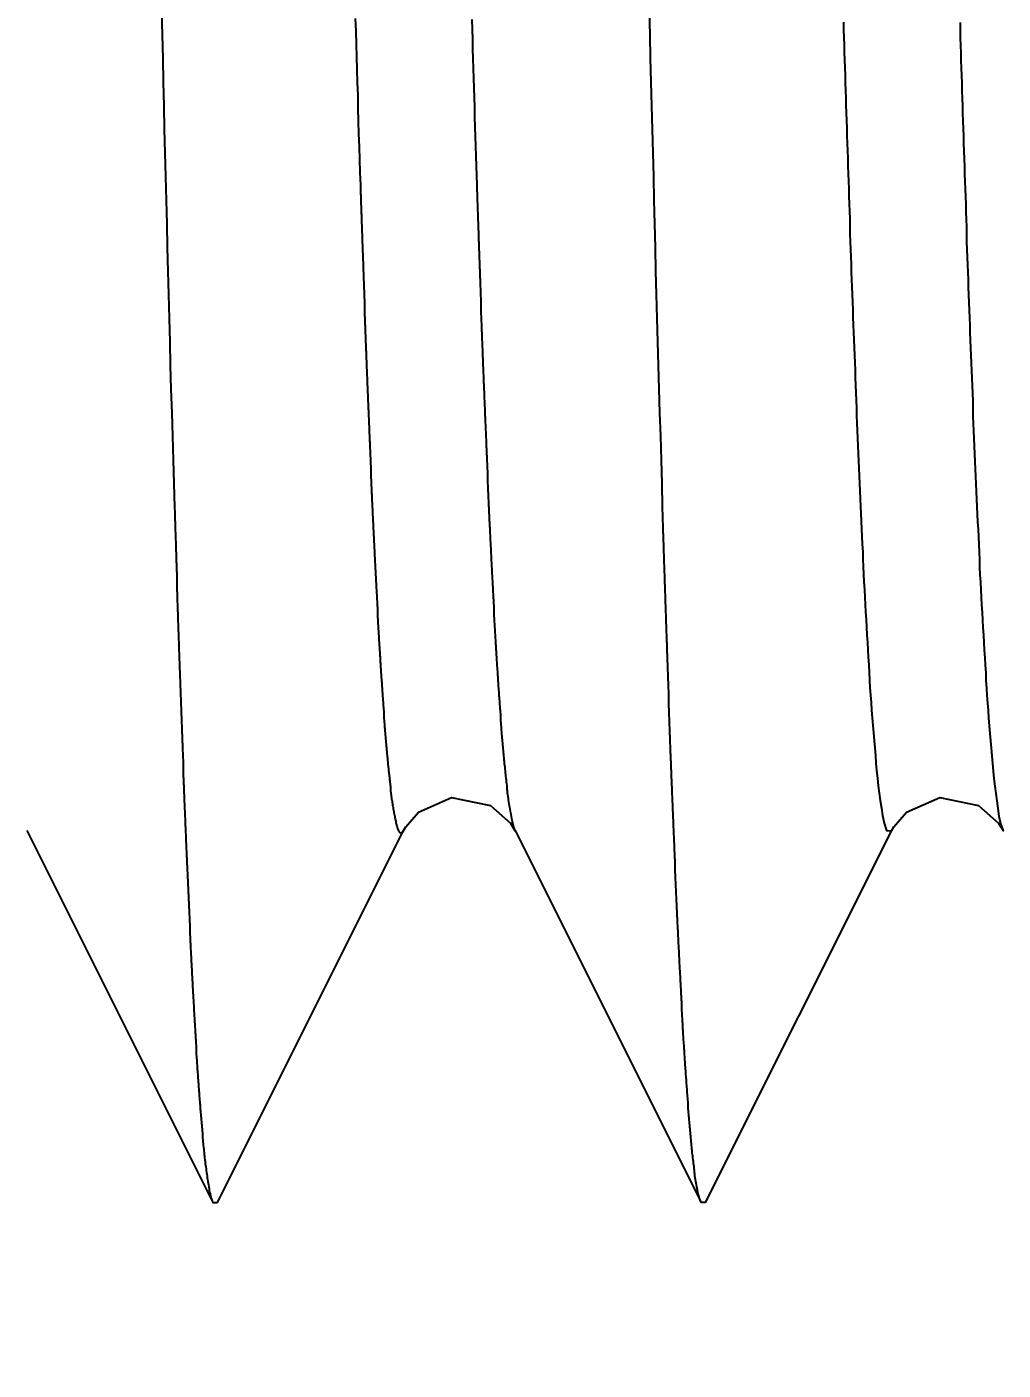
# Model space of a CAD drawing. Header units: millimetres. Extents: x 0 to 3800, y -67 to 2530.
# Drawn here: x 2233.792 to 2236.872, y 875.856 to 880.093 of the extents above; entities that cross this region are included whole.
import ezdxf

# ---------------------------------------------------------------- set-up
doc = ezdxf.new("R2010")
doc.units = ezdxf.units.MM
doc.layers.add('내부선 및 부속', color=4, linetype='Continuous')
doc.layers.add('치수선', color=7, linetype='Continuous')
doc.styles.add('____', font='')
doc.styles.get('____').set_extended_font_data('굴림')
doc.dimstyles.new('MSADIM', dxfattribs={"dimtxt": 33, "dimasz": 17, "dimexe": 10, "dimexo": 7.5, "dimgap": 10, "dimtad": 0, "dimtih": 1, "dimtoh": 1, "dimdec": 0, "dimzin": 1, "dimdsep": 46, "dimtxsty": '____', "dimcen": 11.25, "dimadec": 0, "dimazin": 0, "dimtfac": 1, "dimtdec": 0, "dimtix": 1, "dimtmove": 0, "dimatfit": 3, "dimfxl": 1, "dimtolj": 1, "dimtzin": 1, "dimarcsym": 0})

# ---------------------------------------------------------------- blocks, each defined once
blk = doc.blocks.new('*D36')
at = {"layer": '치수선', "color": 0, "linetype": 'Continuous', "lineweight": -2, "transparency": 16777216}
for p, q in [((2185.0236, 892.8024), (2164.7346, 892.8024)), ((2174.7346, 875.8024), (2174.7346, 782.8857)), ((2174.7346, 644.8024), (2174.7346, 737.2532)), ((2277.0236, 627.8024), (2164.7346, 627.8024))]:
    blk.add_line(p, q, dxfattribs=at)
at = {"layer": '치수선', "color": 0, "linetype": 'Continuous', "transparency": 16777216}
for points in [[(2171.9013, 875.8024), (2177.5679, 875.8024), (2174.7346, 892.8024)], [(2171.9013, 644.8024), (2177.5679, 644.8024), (2174.7346, 627.8024)]]:
    blk.add_solid(points, dxfattribs=at)
at = {"layer": '치수선', "color": 0, "linetype": 'Continuous', "transparency": 16777216, "insert": (2174.7346, 760.0695), "char_height": 25, "attachment_point": 5, "style": '____'}
blk.add_mtext('\\A1;265', dxfattribs=at)
blk = doc.blocks.new('*D37')
at = {"layer": '치수선', "color": 0, "linetype": 'Continuous', "lineweight": -2, "transparency": 16777216}
for p, q in [((2157.2346, 892.8024), (2094.528, 892.8024)), ((2104.528, 875.8024), (2104.528, 597.3935)), ((2104.528, 274.8024), (2104.528, 551.761)), ((2237.0236, 257.8024), (2094.528, 257.8024))]:
    blk.add_line(p, q, dxfattribs=at)
at = {"layer": '치수선', "color": 0, "linetype": 'Continuous', "transparency": 16777216}
for points in [[(2101.6947, 875.8024), (2107.3613, 875.8024), (2104.528, 892.8024)], [(2101.6947, 274.8024), (2107.3613, 274.8024), (2104.528, 257.8024)]]:
    blk.add_solid(points, dxfattribs=at)
at = {"layer": '치수선', "color": 0, "linetype": 'Continuous', "transparency": 16777216, "insert": (2104.528, 574.5773), "char_height": 25, "attachment_point": 5, "style": '____'}
blk.add_mtext('\\A1;635', dxfattribs=at)

msp = doc.modelspace()

# ---------------------------------------------------------------- linework, layer by layer
at = {"layer": '내부선 및 부속', "linetype": 'Continuous'}
for p, q in [((2233.7922, 877.558), (2234.3791, 876.3849)), ((2234.3937, 876.3849), (2234.9805, 877.558)), ((2235.3321, 877.558), (2235.9189, 876.3849)), ((2235.9335, 876.3849), (2236.5204, 877.558)), ((2234.3791, 876.3849), (2234.3937, 876.3849)), ((2235.9335, 876.3849), (2235.9189, 876.3849))]:
    msp.add_line(p, q, dxfattribs=at)
at = {"layer": '내부선 및 부속', "linetype": 'Continuous', "flags": 128}
for points in [[(2234.2168, 880.1417), (2234.2188, 880.0677), (2234.2208, 879.9927), (2234.2218, 879.9187), (2234.2238, 879.8437), (2234.2258, 879.7697), (2234.2278, 879.6947), (2234.2298, 879.6207), (2234.2318, 879.5457), (2234.2338, 879.4717), (2234.2348, 879.3967), (2234.2368, 879.3227), (2234.2388, 879.2487), (2234.2408, 879.1737), (2234.2428, 879.0997), (2234.2448, 879.0247), (2234.2468, 878.9507), (2234.2498, 878.8757), (2234.2518, 878.8017), (2234.2538, 878.7267), (2234.2558, 878.6527), (2234.2578, 878.5777), (2234.2578, 878.5777)], [(2235.7978, 878.5777), (2235.7958, 878.6527), (2235.7938, 878.7267), (2235.7918, 878.8017), (2235.7888, 878.8757), (2235.7868, 878.9507), (2235.7848, 879.0247), (2235.7828, 879.0997), (2235.7808, 879.1737), (2235.7788, 879.2487), (2235.7768, 879.3227), (2235.7748, 879.3967), (2235.7728, 879.4717), (2235.7708, 879.5457), (2235.7698, 879.6207), (2235.7678, 879.6947), (2235.7658, 879.7697), (2235.7638, 879.8437), (2235.7618, 879.9187), (2235.7598, 879.9927), (2235.7588, 880.0677), (2235.7568, 880.1417)], [(2234.8278, 880.1197), (2234.8298, 880.0797), (2234.8308, 880.0387), (2234.8318, 879.9987), (2234.8328, 879.9577), (2234.8338, 879.9177), (2234.8358, 879.8767), (2234.8368, 879.8367), (2234.8378, 879.7957), (2234.8388, 879.7557), (2234.8408, 879.7147), (2234.8408, 879.7147), (2234.8418, 879.6747), (2234.8428, 879.6337), (2234.8448, 879.5937), (2234.8448, 879.5937)], [(2235.1958, 880.1157), (2235.1968, 880.0847), (2235.1978, 880.0547), (2235.1978, 880.0237), (2235.1988, 879.9927), (2235.1998, 879.9617), (2235.2008, 879.9317), (2235.2018, 879.9007), (2235.2028, 879.8697), (2235.2038, 879.8397), (2235.2048, 879.8087), (2235.2058, 879.7777), (2235.2068, 879.7467), (2235.2078, 879.7167), (2235.2088, 879.6857), (2235.2098, 879.6547), (2235.2108, 879.6247), (2235.2118, 879.5937), (2235.2118, 879.5937)], [(2236.3688, 880.1077), (2236.3688, 880.0837), (2236.3698, 880.0597), (2236.3708, 880.0357), (2236.3708, 880.0127), (2236.3718, 879.9887), (2236.3728, 879.9647), (2236.3738, 879.9407), (2236.3738, 879.9167), (2236.3748, 879.8927), (2236.3758, 879.8687), (2236.3758, 879.8457), (2236.3768, 879.8217), (2236.3778, 879.7977), (2236.3788, 879.7737), (2236.3788, 879.7497), (2236.3798, 879.7257), (2236.3808, 879.7017), (2236.3818, 879.6787), (2236.3818, 879.6547), (2236.3828, 879.6307), (2236.3838, 879.6067), (2236.3848, 879.5827), (2236.3848, 879.5587), (2236.3858, 879.5347), (2236.3868, 879.5117), (2236.3878, 879.4877), (2236.3888, 879.4637), (2236.3888, 879.4397), (2236.3898, 879.4157), (2236.3898, 879.4157), (2236.3908, 879.3917), (2236.3918, 879.3677), (2236.3928, 879.3447), (2236.3928, 879.3207), (2236.3938, 879.2967), (2236.3948, 879.2727), (2236.3958, 879.2487), (2236.3968, 879.2247), (2236.3978, 879.2007), (2236.3978, 879.1777), (2236.3988, 879.1537), (2236.3998, 879.1297), (2236.4008, 879.1057), (2236.4018, 879.0817), (2236.4028, 879.0577), (2236.4038, 879.0337), (2236.4048, 879.0107), (2236.4048, 878.9867), (2236.4058, 878.9627), (2236.4068, 878.9387), (2236.4078, 878.9147), (2236.4088, 878.8907), (2236.4098, 878.8677), (2236.4108, 878.8437), (2236.4118, 878.8197), (2236.4128, 878.7957), (2236.4138, 878.7717), (2236.4148, 878.7477), (2236.4158, 878.7237), (2236.4168, 878.7007), (2236.4178, 878.6767), (2236.4188, 878.6527), (2236.4198, 878.6287), (2236.4208, 878.6047), (2236.4218, 878.5807), (2236.4228, 878.5577), (2236.4238, 878.5337), (2236.4248, 878.5097), (2236.4258, 878.4857), (2236.4268, 878.4617), (2236.4288, 878.4377), (2236.4298, 878.4137), (2236.4308, 878.3907), (2236.4318, 878.3667), (2236.4328, 878.3427), (2236.4348, 878.3187), (2236.4358, 878.2947), (2236.4368, 878.2707), (2236.4378, 878.2477), (2236.4398, 878.2237), (2236.4408, 878.1997), (2236.4418, 878.1757), (2236.4438, 878.1517), (2236.4448, 878.1277), (2236.4458, 878.1047), (2236.4478, 878.0807), (2236.4488, 878.0567), (2236.4508, 878.0327), (2236.4518, 878.0087), (2236.4538, 877.9857), (2236.4558, 877.9617), (2236.4568, 877.9377), (2236.4588, 877.9137), (2236.4608, 877.8897), (2236.4628, 877.8667), (2236.4648, 877.8427), (2236.4668, 877.8187), (2236.4688, 877.7947), (2236.4708, 877.7707), (2236.4728, 877.7477), (2236.4758, 877.7237), (2236.4778, 877.6997), (2236.4808, 877.6757), (2236.4838, 877.6527), (2236.4878, 877.6287), (2236.4918, 877.6057), (2236.4968, 877.5817), (2236.5038, 877.5587), (2236.5198, 877.5577), (2236.5198, 877.5577)], [(2236.7358, 880.1067), (2236.7368, 880.0827), (2236.7368, 880.0587), (2236.7378, 880.0347), (2236.7388, 880.0107), (2236.7388, 879.9867), (2236.7398, 879.9637), (2236.7408, 879.9397), (2236.7418, 879.9157), (2236.7418, 879.8917), (2236.7428, 879.8677), (2236.7438, 879.8437), (2236.7438, 879.8197), (2236.7448, 879.7967), (2236.7458, 879.7727), (2236.7468, 879.7487), (2236.7468, 879.7247), (2236.7478, 879.7007), (2236.7488, 879.6767), (2236.7498, 879.6527), (2236.7498, 879.6297), (2236.7508, 879.6057), (2236.7518, 879.5817), (2236.7528, 879.5577), (2236.7538, 879.5337), (2236.7538, 879.5097), (2236.7548, 879.4857), (2236.7558, 879.4627), (2236.7568, 879.4387), (2236.7568, 879.4387), (2236.7568, 879.4147), (2236.7578, 879.3907), (2236.7588, 879.3667), (2236.7598, 879.3427), (2236.7608, 879.3187), (2236.7618, 879.2957), (2236.7618, 879.2717), (2236.7628, 879.2477), (2236.7638, 879.2237), (2236.7648, 879.1997), (2236.7658, 879.1757), (2236.7668, 879.1517), (2236.7668, 879.1287), (2236.7678, 879.1047), (2236.7688, 879.0807), (2236.7698, 879.0567), (2236.7708, 879.0327), (2236.7718, 879.0087), (2236.7728, 878.9847), (2236.7738, 878.9617), (2236.7748, 878.9377), (2236.7758, 878.9137), (2236.7758, 878.8897), (2236.7768, 878.8657), (2236.7778, 878.8417), (2236.7788, 878.8187), (2236.7798, 878.7947), (2236.7808, 878.7707), (2236.7818, 878.7467), (2236.7828, 878.7227), (2236.7838, 878.6987), (2236.7848, 878.6747), (2236.7858, 878.6517), (2236.7868, 878.6277), (2236.7878, 878.6037), (2236.7888, 878.5797), (2236.7898, 878.5557), (2236.7908, 878.5317), (2236.7928, 878.5087), (2236.7938, 878.4847), (2236.7948, 878.4607), (2236.7958, 878.4367), (2236.7968, 878.4127), (2236.7978, 878.3887), (2236.7988, 878.3647), (2236.8008, 878.3417), (2236.8018, 878.3177), (2236.8028, 878.2937), (2236.8038, 878.2697), (2236.8058, 878.2457), (2236.8068, 878.2217), (2236.8078, 878.1987), (2236.8098, 878.1747), (2236.8108, 878.1507), (2236.8118, 878.1267), (2236.8138, 878.1027), (2236.8148, 878.0797), (2236.8168, 878.0557), (2236.8178, 878.0317), (2236.8198, 878.0077), (2236.8208, 877.9837), (2236.8228, 877.9597), (2236.8248, 877.9367), (2236.8258, 877.9127), (2236.8278, 877.8887), (2236.8298, 877.8647), (2236.8318, 877.8407), (2236.8338, 877.8177), (2236.8358, 877.7937), (2236.8378, 877.7697), (2236.8408, 877.7457), (2236.8428, 877.7227), (2236.8458, 877.6987), (2236.8488, 877.6747), (2236.8518, 877.6517), (2236.8548, 877.6277), (2236.8588, 877.6037), (2236.8638, 877.5807), (2236.8718, 877.5577), (2236.8718, 877.5577)], [(2234.8448, 879.5937), (2234.8448, 879.5897), (2234.8448, 879.5857), (2234.8448, 879.5817), (2234.8448, 879.5777), (2234.8448, 879.5737), (2234.8448, 879.5697), (2234.8448, 879.5657), (2234.8458, 879.5617), (2234.8458, 879.5577), (2234.8458, 879.5537), (2234.8458, 879.5497), (2234.8458, 879.5447), (2234.8458, 879.5407), (2234.8458, 879.5367), (2234.8458, 879.5327), (2234.8468, 879.5287), (2234.8468, 879.5247), (2234.8468, 879.5207), (2234.8468, 879.5167), (2234.8468, 879.5127), (2234.8468, 879.5087), (2234.8468, 879.5047), (2234.8478, 879.5007), (2234.8478, 879.4967), (2234.8478, 879.4927), (2234.8478, 879.4887), (2234.8478, 879.4847), (2234.8478, 879.4807), (2234.8478, 879.4767), (2234.8478, 879.4727), (2234.8488, 879.4687), (2234.8488, 879.4647), (2234.8488, 879.4607), (2234.8488, 879.4567), (2234.8488, 879.4527), (2234.8488, 879.4487), (2234.8488, 879.4447), (2234.8498, 879.4407), (2234.8498, 879.4367), (2234.8498, 879.4317), (2234.8498, 879.4277), (2234.8498, 879.4237), (2234.8498, 879.4197), (2234.8498, 879.4157), (2234.8498, 879.4117), (2234.8508, 879.4077), (2234.8508, 879.4037), (2234.8508, 879.3997), (2234.8508, 879.3957), (2234.8508, 879.3917), (2234.8508, 879.3877), (2234.8508, 879.3837), (2234.8518, 879.3797), (2234.8518, 879.3757), (2234.8518, 879.3717), (2234.8518, 879.3677), (2234.8518, 879.3637), (2234.8518, 879.3597), (2234.8518, 879.3557), (2234.8528, 879.3517), (2234.8528, 879.3477), (2234.8528, 879.3437), (2234.8528, 879.3397), (2234.8528, 879.3357), (2234.8528, 879.3317), (2234.8528, 879.3277), (2234.8528, 879.3237), (2234.8538, 879.3197), (2234.8538, 879.3147), (2234.8538, 879.3107), (2234.8538, 879.3067), (2234.8538, 879.3027), (2234.8538, 879.2987), (2234.8538, 879.2947), (2234.8548, 879.2907), (2234.8548, 879.2867), (2234.8548, 879.2827), (2234.8548, 879.2787), (2234.8548, 879.2747), (2234.8548, 879.2707), (2234.8548, 879.2667), (2234.8558, 879.2627), (2234.8558, 879.2587), (2234.8558, 879.2547), (2234.8558, 879.2507), (2234.8558, 879.2467), (2234.8558, 879.2427), (2234.8558, 879.2387), (2234.8568, 879.2347), (2234.8568, 879.2307), (2234.8568, 879.2267), (2234.8568, 879.2227), (2234.8568, 879.2187), (2234.8568, 879.2147), (2234.8568, 879.2107), (2234.8578, 879.2067), (2234.8578, 879.2027), (2234.8578, 879.1977), (2234.8578, 879.1937), (2234.8578, 879.1897), (2234.8578, 879.1897), (2234.8578, 879.1857), (2234.8578, 879.1817), (2234.8588, 879.1777), (2234.8588, 879.1737), (2234.8588, 879.1697), (2234.8588, 879.1657), (2234.8588, 879.1617), (2234.8588, 879.1577), (2234.8588, 879.1537), (2234.8598, 879.1497), (2234.8598, 879.1457), (2234.8598, 879.1417), (2234.8598, 879.1377), (2234.8598, 879.1337), (2234.8598, 879.1297), (2234.8598, 879.1257), (2234.8608, 879.1217), (2234.8608, 879.1177), (2234.8608, 879.1137), (2234.8608, 879.1097), (2234.8608, 879.1057), (2234.8608, 879.1017), (2234.8608, 879.0977), (2234.8618, 879.0937), (2234.8618, 879.0897), (2234.8618, 879.0857), (2234.8618, 879.0807), (2234.8618, 879.0767), (2234.8618, 879.0727), (2234.8628, 879.0687), (2234.8628, 879.0647), (2234.8628, 879.0607), (2234.8628, 879.0567), (2234.8628, 879.0527), (2234.8628, 879.0487), (2234.8628, 879.0447), (2234.8638, 879.0407), (2234.8638, 879.0367), (2234.8638, 879.0327), (2234.8638, 879.0287), (2234.8638, 879.0247), (2234.8638, 879.0207), (2234.8638, 879.0167), (2234.8648, 879.0127), (2234.8648, 879.0087), (2234.8648, 879.0047), (2234.8648, 879.0007), (2234.8648, 878.9967), (2234.8648, 878.9927), (2234.8658, 878.9887), (2234.8658, 878.9847), (2234.8658, 878.9807), (2234.8658, 878.9767), (2234.8658, 878.9727), (2234.8658, 878.9687), (2234.8658, 878.9637), (2234.8668, 878.9597), (2234.8668, 878.9557), (2234.8668, 878.9517), (2234.8668, 878.9477), (2234.8668, 878.9437), (2234.8668, 878.9397), (2234.8678, 878.9357), (2234.8678, 878.9317), (2234.8678, 878.9277), (2234.8678, 878.9237), (2234.8678, 878.9197), (2234.8678, 878.9157), (2234.8678, 878.9117), (2234.8688, 878.9077), (2234.8688, 878.9037), (2234.8688, 878.8997), (2234.8688, 878.8957), (2234.8688, 878.8917), (2234.8688, 878.8877), (2234.8698, 878.8837), (2234.8698, 878.8797), (2234.8698, 878.8757), (2234.8698, 878.8717), (2234.8698, 878.8677), (2234.8698, 878.8637), (2234.8708, 878.8597), (2234.8708, 878.8557), (2234.8708, 878.8517), (2234.8708, 878.8477), (2234.8708, 878.8427), (2234.8708, 878.8387), (2234.8718, 878.8347), (2234.8718, 878.8307), (2234.8718, 878.8267), (2234.8718, 878.8227), (2234.8718, 878.8187), (2234.8718, 878.8147), (2234.8718, 878.8107), (2234.8728, 878.8067), (2234.8728, 878.8027), (2234.8728, 878.7987), (2234.8728, 878.7947), (2234.8728, 878.7907), (2234.8728, 878.7867), (2234.8728, 878.7867), (2234.8738, 878.7827), (2234.8738, 878.7787), (2234.8738, 878.7747), (2234.8738, 878.7707), (2234.8738, 878.7667), (2234.8738, 878.7627), (2234.8748, 878.7587), (2234.8748, 878.7547), (2234.8748, 878.7507), (2234.8748, 878.7467), (2234.8748, 878.7427), (2234.8748, 878.7387), (2234.8758, 878.7347), (2234.8758, 878.7307), (2234.8758, 878.7267), (2234.8758, 878.7217), (2234.8758, 878.7177), (2234.8758, 878.7137), (2234.8768, 878.7097), (2234.8768, 878.7057), (2234.8768, 878.7017), (2234.8768, 878.6977), (2234.8768, 878.6937), (2234.8768, 878.6897), (2234.8778, 878.6857), (2234.8778, 878.6817), (2234.8778, 878.6777), (2234.8778, 878.6737), (2234.8778, 878.6697), (2234.8788, 878.6657), (2234.8788, 878.6617), (2234.8788, 878.6577), (2234.8788, 878.6537), (2234.8788, 878.6497), (2234.8788, 878.6457), (2234.8798, 878.6417), (2234.8798, 878.6377), (2234.8798, 878.6337), (2234.8798, 878.6297), (2234.8798, 878.6257), (2234.8798, 878.6217), (2234.8808, 878.6177), (2234.8808, 878.6137), (2234.8808, 878.6097), (2234.8808, 878.6057), (2234.8808, 878.6007), (2234.8808, 878.5967), (2234.8818, 878.5927), (2234.8818, 878.5887), (2234.8818, 878.5847), (2234.8818, 878.5807), (2234.8818, 878.5767), (2234.8828, 878.5727), (2234.8828, 878.5687), (2234.8828, 878.5647), (2234.8828, 878.5607), (2234.8828, 878.5567), (2234.8828, 878.5527), (2234.8838, 878.5487), (2234.8838, 878.5447), (2234.8838, 878.5407), (2234.8838, 878.5367), (2234.8838, 878.5327), (2234.8848, 878.5287), (2234.8848, 878.5247), (2234.8848, 878.5207), (2234.8848, 878.5167), (2234.8848, 878.5127), (2234.8848, 878.5087), (2234.8858, 878.5047), (2234.8858, 878.5007), (2234.8858, 878.4967), (2234.8858, 878.4927), (2234.8858, 878.4887), (2234.8868, 878.4847), (2234.8868, 878.4797), (2234.8868, 878.4757), (2234.8868, 878.4717), (2234.8868, 878.4677), (2234.8878, 878.4637), (2234.8878, 878.4597), (2234.8878, 878.4557), (2234.8878, 878.4517), (2234.8878, 878.4477), (2234.8888, 878.4437), (2234.8888, 878.4397), (2234.8888, 878.4357), (2234.8888, 878.4317), (2234.8888, 878.4277), (2234.8888, 878.4237), (2234.8898, 878.4197), (2234.8898, 878.4157), (2234.8898, 878.4117), (2234.8898, 878.4077), (2234.8898, 878.4037), (2234.8908, 878.3997), (2234.8908, 878.3957), (2234.8908, 878.3917), (2234.8908, 878.3877), (2234.8908, 878.3837), (2234.8908, 878.3837), (2234.8918, 878.3797), (2234.8918, 878.3757), (2234.8918, 878.3717), (2234.8918, 878.3677), (2234.8918, 878.3637), (2234.8928, 878.3597), (2234.8928, 878.3547), (2234.8928, 878.3507), (2234.8928, 878.3467), (2234.8928, 878.3427), (2234.8938, 878.3387), (2234.8938, 878.3347), (2234.8938, 878.3307), (2234.8938, 878.3267), (2234.8938, 878.3227), (2234.8948, 878.3187), (2234.8948, 878.3147), (2234.8948, 878.3107), (2234.8948, 878.3067), (2234.8958, 878.3027), (2234.8958, 878.2987), (2234.8958, 878.2947), (2234.8958, 878.2907), (2234.8958, 878.2867), (2234.8968, 878.2827), (2234.8968, 878.2787), (2234.8968, 878.2747), (2234.8968, 878.2707), (2234.8968, 878.2667), (2234.8978, 878.2627), (2234.8978, 878.2587), (2234.8978, 878.2547), (2234.8978, 878.2507), (2234.8978, 878.2467), (2234.8988, 878.2427), (2234.8988, 878.2387), (2234.8988, 878.2347), (2234.8988, 878.2297), (2234.8998, 878.2257), (2234.8998, 878.2217), (2234.8998, 878.2177), (2234.8998, 878.2137), (2234.8998, 878.2097), (2234.9008, 878.2057), (2234.9008, 878.2017), (2234.9008, 878.1977), (2234.9008, 878.1937), (2234.9018, 878.1897), (2234.9018, 878.1857), (2234.9018, 878.1817), (2234.9018, 878.1777), (2234.9028, 878.1737), (2234.9028, 878.1697), (2234.9028, 878.1657), (2234.9028, 878.1617), (2234.9028, 878.1577), (2234.9038, 878.1537), (2234.9038, 878.1497), (2234.9038, 878.1457), (2234.9038, 878.1417), (2234.9048, 878.1377), (2234.9048, 878.1337), (2234.9048, 878.1297), (2234.9048, 878.1257), (2234.9058, 878.1217), (2234.9058, 878.1177), (2234.9058, 878.1137), (2234.9058, 878.1097), (2234.9068, 878.1057), (2234.9068, 878.1017), (2234.9068, 878.0967), (2234.9068, 878.0927), (2234.9068, 878.0887), (2234.9078, 878.0847), (2234.9078, 878.0807), (2234.9078, 878.0767), (2234.9078, 878.0727), (2234.9088, 878.0687), (2234.9088, 878.0647), (2234.9088, 878.0607), (2234.9088, 878.0567), (2234.9098, 878.0527), (2234.9098, 878.0487), (2234.9098, 878.0447), (2234.9098, 878.0407), (2234.9108, 878.0367), (2234.9108, 878.0327), (2234.9108, 878.0287), (2234.9118, 878.0247), (2234.9118, 878.0207), (2234.9118, 878.0167), (2234.9118, 878.0127), (2234.9128, 878.0087), (2234.9128, 878.0047), (2234.9128, 878.0007), (2234.9128, 877.9967), (2234.9138, 877.9927), (2234.9138, 877.9887), (2234.9138, 877.9847), (2234.9138, 877.9807), (2234.9138, 877.9807), (2234.9148, 877.9767), (2234.9148, 877.9727), (2234.9148, 877.9687), (2234.9158, 877.9647), (2234.9158, 877.9607), (2234.9158, 877.9557), (2234.9158, 877.9517), (2234.9168, 877.9477), (2234.9168, 877.9437), (2234.9168, 877.9397), (2234.9178, 877.9357), (2234.9178, 877.9317), (2234.9178, 877.9277), (2234.9178, 877.9237), (2234.9188, 877.9197), (2234.9188, 877.9157), (2234.9188, 877.9117), (2234.9198, 877.9077), (2234.9198, 877.9037), (2234.9198, 877.8997), (2234.9208, 877.8957), (2234.9208, 877.8917), (2234.9208, 877.8877), (2234.9208, 877.8837), (2234.9218, 877.8797), (2234.9218, 877.8757), (2234.9218, 877.8717), (2234.9228, 877.8677), (2234.9228, 877.8637), (2234.9228, 877.8597), (2234.9238, 877.8557), (2234.9238, 877.8517), (2234.9238, 877.8477), (2234.9248, 877.8437), (2234.9248, 877.8397), (2234.9248, 877.8357), (2234.9258, 877.8317), (2234.9258, 877.8277), (2234.9258, 877.8237), (2234.9268, 877.8197), (2234.9268, 877.8157), (2234.9268, 877.8117), (2234.9278, 877.8077), (2234.9278, 877.8037), (2234.9278, 877.7997), (2234.9288, 877.7957), (2234.9288, 877.7917), (2234.9298, 877.7867), (2234.9298, 877.7827), (2234.9298, 877.7787), (2234.9308, 877.7747), (2234.9308, 877.7707), (2234.9308, 877.7667), (2234.9318, 877.7627), (2234.9318, 877.7587), (2234.9328, 877.7547), (2234.9328, 877.7507), (2234.9328, 877.7467), (2234.9338, 877.7427), (2234.9338, 877.7387), (2234.9348, 877.7347), (2234.9348, 877.7307), (2234.9358, 877.7267), (2234.9358, 877.7227), (2234.9358, 877.7187), (2234.9368, 877.7147), (2234.9368, 877.7107), (2234.9378, 877.7067), (2234.9378, 877.7027), (2234.9388, 877.6987), (2234.9388, 877.6947), (2234.9388, 877.6907), (2234.9398, 877.6867), (2234.9398, 877.6827), (2234.9408, 877.6787), (2234.9408, 877.6747), (2234.9418, 877.6707), (2234.9418, 877.6667), (2234.9428, 877.6627), (2234.9428, 877.6587), (2234.9438, 877.6547), (2234.9448, 877.6507), (2234.9448, 877.6467), (2234.9458, 877.6427), (2234.9458, 877.6387), (2234.9468, 877.6347), (2234.9478, 877.6307), (2234.9478, 877.6267), (2234.9488, 877.6227), (2234.9498, 877.6187), (2234.9498, 877.6147), (2234.9508, 877.6107), (2234.9518, 877.6067), (2234.9528, 877.6027), (2234.9528, 877.5987), (2234.9538, 877.5947), (2234.9548, 877.5907), (2234.9558, 877.5877), (2234.9558, 877.5837), (2234.9568, 877.5797), (2234.9568, 877.5797), (2234.9578, 877.5767), (2234.9588, 877.5727), (2234.9608, 877.5687), (2234.9618, 877.5647), (2234.9638, 877.5597), (2234.9658, 877.5557), (2234.9688, 877.5517), (2234.9718, 877.5507), (2234.9748, 877.5517), (2234.9778, 877.5547), (2234.9808, 877.5577), (2234.9808, 877.5577)], [(2235.2118, 879.5937), (2235.2118, 879.5877), (2235.2118, 879.5817), (2235.2118, 879.5757), (2235.2128, 879.5707), (2235.2128, 879.5647), (2235.2128, 879.5587), (2235.2128, 879.5527), (2235.2128, 879.5467), (2235.2128, 879.5417), (2235.2138, 879.5357), (2235.2138, 879.5297), (2235.2138, 879.5237), (2235.2138, 879.5177), (2235.2138, 879.5127), (2235.2148, 879.5067), (2235.2148, 879.5007), (2235.2148, 879.4947), (2235.2148, 879.4887), (2235.2148, 879.4827), (2235.2158, 879.4777), (2235.2158, 879.4717), (2235.2158, 879.4657), (2235.2158, 879.4597), (2235.2158, 879.4537), (2235.2168, 879.4487), (2235.2168, 879.4427), (2235.2168, 879.4367), (2235.2168, 879.4307), (2235.2168, 879.4247), (2235.2168, 879.4197), (2235.2178, 879.4137), (2235.2178, 879.4077), (2235.2178, 879.4017), (2235.2178, 879.3957), (2235.2178, 879.3897), (2235.2188, 879.3847), (2235.2188, 879.3787), (2235.2188, 879.3727), (2235.2188, 879.3667), (2235.2188, 879.3607), (2235.2198, 879.3557), (2235.2198, 879.3497), (2235.2198, 879.3437), (2235.2198, 879.3377), (2235.2198, 879.3317), (2235.2208, 879.3267), (2235.2208, 879.3207), (2235.2208, 879.3147), (2235.2208, 879.3087), (2235.2208, 879.3027), (2235.2218, 879.2977), (2235.2218, 879.2917), (2235.2218, 879.2857), (2235.2218, 879.2797), (2235.2218, 879.2737), (2235.2228, 879.2677), (2235.2228, 879.2627), (2235.2228, 879.2567), (2235.2228, 879.2507), (2235.2228, 879.2447), (2235.2238, 879.2387), (2235.2238, 879.2337), (2235.2238, 879.2277), (2235.2238, 879.2217), (2235.2238, 879.2157), (2235.2248, 879.2097), (2235.2248, 879.2047), (2235.2248, 879.1987), (2235.2248, 879.1927), (2235.2248, 879.1867), (2235.2258, 879.1807), (2235.2258, 879.1747), (2235.2258, 879.1697), (2235.2258, 879.1637), (2235.2268, 879.1577), (2235.2268, 879.1517), (2235.2268, 879.1457), (2235.2268, 879.1407), (2235.2268, 879.1347), (2235.2278, 879.1287), (2235.2278, 879.1227), (2235.2278, 879.1167), (2235.2278, 879.1117), (2235.2278, 879.1057), (2235.2288, 879.0997), (2235.2288, 879.0937), (2235.2288, 879.0877), (2235.2288, 879.0827), (2235.2298, 879.0767), (2235.2298, 879.0707), (2235.2298, 879.0647), (2235.2298, 879.0587), (2235.2298, 879.0527), (2235.2308, 879.0477), (2235.2308, 879.0417), (2235.2308, 879.0357), (2235.2308, 879.0297), (2235.2308, 879.0237), (2235.2318, 879.0187), (2235.2318, 879.0127), (2235.2318, 879.0127), (2235.2318, 879.0067), (2235.2318, 879.0007), (2235.2328, 878.9947), (2235.2328, 878.9897), (2235.2328, 878.9837), (2235.2328, 878.9777), (2235.2328, 878.9717), (2235.2338, 878.9657), (2235.2338, 878.9597), (2235.2338, 878.9547), (2235.2338, 878.9487), (2235.2348, 878.9427), (2235.2348, 878.9367), (2235.2348, 878.9307), (2235.2348, 878.9257), (2235.2348, 878.9197), (2235.2358, 878.9137), (2235.2358, 878.9077), (2235.2358, 878.9017), (2235.2358, 878.8967), (2235.2368, 878.8907), (2235.2368, 878.8847), (2235.2368, 878.8787), (2235.2368, 878.8727), (2235.2368, 878.8677), (2235.2378, 878.8617), (2235.2378, 878.8557), (2235.2378, 878.8497), (2235.2378, 878.8437), (2235.2388, 878.8377), (2235.2388, 878.8327), (2235.2388, 878.8267), (2235.2388, 878.8207), (2235.2398, 878.8147), (2235.2398, 878.8087), (2235.2398, 878.8037), (2235.2398, 878.7977), (2235.2408, 878.7917), (2235.2408, 878.7857), (2235.2408, 878.7797), (2235.2408, 878.7747), (2235.2408, 878.7687), (2235.2418, 878.7627), (2235.2418, 878.7567), (2235.2418, 878.7507), (2235.2418, 878.7457), (2235.2428, 878.7397), (2235.2428, 878.7337), (2235.2428, 878.7277), (2235.2428, 878.7217), (2235.2438, 878.7157), (2235.2438, 878.7107), (2235.2438, 878.7047), (2235.2438, 878.6987), (2235.2448, 878.6927), (2235.2448, 878.6867), (2235.2448, 878.6817), (2235.2448, 878.6757), (2235.2458, 878.6697), (2235.2458, 878.6637), (2235.2458, 878.6577), (2235.2458, 878.6527), (2235.2468, 878.6467), (2235.2468, 878.6407), (2235.2468, 878.6347), (2235.2468, 878.6287), (2235.2478, 878.6237), (2235.2478, 878.6177), (2235.2478, 878.6117), (2235.2478, 878.6057), (2235.2488, 878.5997), (2235.2488, 878.5937), (2235.2488, 878.5887), (2235.2488, 878.5827), (2235.2498, 878.5767), (2235.2498, 878.5707), (2235.2498, 878.5647), (2235.2498, 878.5597), (2235.2508, 878.5537), (2235.2508, 878.5477), (2235.2508, 878.5417), (2235.2508, 878.5357), (2235.2518, 878.5307), (2235.2518, 878.5247), (2235.2518, 878.5187), (2235.2528, 878.5127), (2235.2528, 878.5067), (2235.2528, 878.5017), (2235.2528, 878.4957), (2235.2538, 878.4897), (2235.2538, 878.4837), (2235.2538, 878.4777), (2235.2538, 878.4727), (2235.2548, 878.4667), (2235.2548, 878.4607), (2235.2548, 878.4547), (2235.2558, 878.4487), (2235.2558, 878.4427), (2235.2558, 878.4377), (2235.2558, 878.4317), (2235.2558, 878.4317), (2235.2568, 878.4257), (2235.2568, 878.4197), (2235.2568, 878.4137), (2235.2568, 878.4087), (2235.2578, 878.4027), (2235.2578, 878.3967), (2235.2578, 878.3907), (2235.2588, 878.3847), (2235.2588, 878.3797), (2235.2588, 878.3737), (2235.2588, 878.3677), (2235.2598, 878.3617), (2235.2598, 878.3557), (2235.2598, 878.3507), (2235.2608, 878.3447), (2235.2608, 878.3387), (2235.2608, 878.3327), (2235.2618, 878.3267), (2235.2618, 878.3217), (2235.2618, 878.3157), (2235.2618, 878.3097), (2235.2628, 878.3037), (2235.2628, 878.2977), (2235.2628, 878.2917), (2235.2638, 878.2867), (2235.2638, 878.2807), (2235.2638, 878.2747), (2235.2648, 878.2687), (2235.2648, 878.2627), (2235.2648, 878.2577), (2235.2648, 878.2517), (2235.2658, 878.2457), (2235.2658, 878.2397), (2235.2658, 878.2337), (2235.2668, 878.2287), (2235.2668, 878.2227), (2235.2668, 878.2167), (2235.2678, 878.2107), (2235.2678, 878.2047), (2235.2678, 878.1997), (2235.2688, 878.1937), (2235.2688, 878.1877), (2235.2688, 878.1817), (2235.2698, 878.1757), (2235.2698, 878.1707), (2235.2698, 878.1647), (2235.2708, 878.1587), (2235.2708, 878.1527), (2235.2708, 878.1467), (2235.2718, 878.1417), (2235.2718, 878.1357), (2235.2718, 878.1297), (2235.2728, 878.1237), (2235.2728, 878.1177), (2235.2728, 878.1117), (2235.2738, 878.1067), (2235.2738, 878.1007), (2235.2738, 878.0947), (2235.2748, 878.0887), (2235.2748, 878.0827), (2235.2748, 878.0777), (2235.2758, 878.0717), (2235.2758, 878.0657), (2235.2768, 878.0597), (2235.2768, 878.0537), (2235.2768, 878.0487), (2235.2778, 878.0427), (2235.2778, 878.0367), (2235.2778, 878.0307), (2235.2788, 878.0247), (2235.2788, 878.0197), (2235.2788, 878.0137), (2235.2798, 878.0077), (2235.2798, 878.0017), (2235.2808, 877.9957), (2235.2808, 877.9907), (2235.2808, 877.9847), (2235.2818, 877.9787), (2235.2818, 877.9727), (2235.2828, 877.9667), (2235.2828, 877.9617), (2235.2828, 877.9557), (2235.2838, 877.9497), (2235.2838, 877.9437), (2235.2848, 877.9377), (2235.2848, 877.9327), (2235.2858, 877.9267), (2235.2858, 877.9207), (2235.2858, 877.9147), (2235.2868, 877.9087), (2235.2868, 877.9037), (2235.2878, 877.8977), (2235.2878, 877.8917), (2235.2888, 877.8857), (2235.2888, 877.8797), (2235.2888, 877.8747), (2235.2898, 877.8687), (2235.2898, 877.8627), (2235.2908, 877.8567), (2235.2908, 877.8507), (2235.2908, 877.8507), (2235.2918, 877.8457), (2235.2918, 877.8397), (2235.2928, 877.8337), (2235.2928, 877.8277), (2235.2938, 877.8227), (2235.2938, 877.8167), (2235.2948, 877.8107), (2235.2948, 877.8047), (2235.2958, 877.7987), (2235.2958, 877.7937), (2235.2968, 877.7877), (2235.2968, 877.7817), (2235.2978, 877.7757), (2235.2978, 877.7697), (2235.2988, 877.7647), (2235.2998, 877.7587), (2235.2998, 877.7527), (2235.3008, 877.7467), (2235.3008, 877.7407), (2235.3018, 877.7357), (2235.3018, 877.7297), (2235.3028, 877.7237), (2235.3038, 877.7177), (2235.3038, 877.7117), (2235.3048, 877.7067), (2235.3058, 877.7007), (2235.3058, 877.6947), (2235.3068, 877.6887), (2235.3078, 877.6837), (2235.3078, 877.6777), (2235.3088, 877.6717), (2235.3098, 877.6657), (2235.3108, 877.6607), (2235.3108, 877.6547), (2235.3118, 877.6487), (2235.3128, 877.6427), (2235.3138, 877.6367), (2235.3148, 877.6317), (2235.3158, 877.6257), (2235.3168, 877.6197), (2235.3178, 877.6147), (2235.3188, 877.6087), (2235.3198, 877.6027), (2235.3208, 877.5967), (2235.3218, 877.5917), (2235.3228, 877.5857), (2235.3248, 877.5797), (2235.3258, 877.5747), (2235.3278, 877.5687), (2235.3298, 877.5637), (2235.3318, 877.5577), (2235.3318, 877.5577)], [(2234.2578, 878.5777), (2234.2578, 878.5727), (2234.2588, 878.5667), (2234.2588, 878.5607), (2234.2588, 878.5547), (2234.2588, 878.5497), (2234.2588, 878.5437), (2234.2588, 878.5377), (2234.2598, 878.5327), (2234.2598, 878.5267), (2234.2598, 878.5207), (2234.2598, 878.5147), (2234.2598, 878.5097), (2234.2598, 878.5037), (2234.2608, 878.4977), (2234.2608, 878.4917), (2234.2608, 878.4867), (2234.2608, 878.4807), (2234.2608, 878.4747), (2234.2618, 878.4687), (2234.2618, 878.4637), (2234.2618, 878.4577), (2234.2618, 878.4517), (2234.2618, 878.4457), (2234.2618, 878.4407), (2234.2628, 878.4347), (2234.2628, 878.4287), (2234.2628, 878.4237), (2234.2628, 878.4177), (2234.2628, 878.4117), (2234.2628, 878.4057), (2234.2638, 878.4007), (2234.2638, 878.3947), (2234.2638, 878.3887), (2234.2638, 878.3827), (2234.2638, 878.3777), (2234.2648, 878.3717), (2234.2648, 878.3657), (2234.2648, 878.3597), (2234.2648, 878.3547), (2234.2648, 878.3487), (2234.2648, 878.3427), (2234.2658, 878.3367), (2234.2658, 878.3317), (2234.2658, 878.3257), (2234.2658, 878.3197), (2234.2658, 878.3147), (2234.2668, 878.3087), (2234.2668, 878.3027), (2234.2668, 878.2967), (2234.2668, 878.2917), (2234.2668, 878.2857), (2234.2668, 878.2797), (2234.2678, 878.2737), (2234.2678, 878.2687), (2234.2678, 878.2627), (2234.2678, 878.2567), (2234.2678, 878.2507), (2234.2688, 878.2457), (2234.2688, 878.2397), (2234.2688, 878.2337), (2234.2688, 878.2277), (2234.2688, 878.2227), (2234.2688, 878.2167), (2234.2698, 878.2107), (2234.2698, 878.2057), (2234.2698, 878.1997), (2234.2698, 878.1937), (2234.2698, 878.1877), (2234.2708, 878.1827), (2234.2708, 878.1767), (2234.2708, 878.1707), (2234.2708, 878.1647), (2234.2708, 878.1597), (2234.2718, 878.1537), (2234.2718, 878.1477), (2234.2718, 878.1417), (2234.2718, 878.1367), (2234.2718, 878.1307), (2234.2718, 878.1247), (2234.2728, 878.1187), (2234.2728, 878.1137), (2234.2728, 878.1077), (2234.2728, 878.1017), (2234.2728, 878.0967), (2234.2738, 878.0907), (2234.2738, 878.0847), (2234.2738, 878.0787), (2234.2738, 878.0737), (2234.2738, 878.0677), (2234.2748, 878.0617), (2234.2748, 878.0557), (2234.2748, 878.0507), (2234.2748, 878.0447), (2234.2748, 878.0387), (2234.2758, 878.0327), (2234.2758, 878.0277), (2234.2758, 878.0217), (2234.2758, 878.0157), (2234.2758, 878.0097), (2234.2768, 878.0047), (2234.2768, 878.0047), (2234.2768, 877.9987), (2234.2768, 877.9927), (2234.2768, 877.9877), (2234.2768, 877.9817), (2234.2778, 877.9757), (2234.2778, 877.9697), (2234.2778, 877.9647), (2234.2778, 877.9587), (2234.2778, 877.9527), (2234.2788, 877.9467), (2234.2788, 877.9417), (2234.2788, 877.9357), (2234.2788, 877.9297), (2234.2788, 877.9237), (2234.2798, 877.9187), (2234.2798, 877.9127), (2234.2798, 877.9067), (2234.2798, 877.9007), (2234.2798, 877.8957), (2234.2808, 877.8897), (2234.2808, 877.8837), (2234.2808, 877.8787), (2234.2808, 877.8727), (2234.2808, 877.8667), (2234.2818, 877.8607), (2234.2818, 877.8557), (2234.2818, 877.8497), (2234.2818, 877.8437), (2234.2818, 877.8377), (2234.2828, 877.8327), (2234.2828, 877.8267), (2234.2828, 877.8207), (2234.2828, 877.8147), (2234.2828, 877.8097), (2234.2838, 877.8037), (2234.2838, 877.7977), (2234.2838, 877.7927), (2234.2838, 877.7867), (2234.2848, 877.7807), (2234.2848, 877.7747), (2234.2848, 877.7697), (2234.2848, 877.7637), (2234.2848, 877.7577), (2234.2858, 877.7517), (2234.2858, 877.7467), (2234.2858, 877.7407), (2234.2858, 877.7347), (2234.2858, 877.7287), (2234.2868, 877.7237), (2234.2868, 877.7177), (2234.2868, 877.7117), (2234.2868, 877.7057), (2234.2878, 877.7007), (2234.2878, 877.6947), (2234.2878, 877.6887), (2234.2878, 877.6837), (2234.2878, 877.6777), (2234.2888, 877.6717), (2234.2888, 877.6657), (2234.2888, 877.6607), (2234.2888, 877.6547), (2234.2888, 877.6487), (2234.2898, 877.6427), (2234.2898, 877.6377), (2234.2898, 877.6317), (2234.2898, 877.6257), (2234.2908, 877.6197), (2234.2908, 877.6147), (2234.2908, 877.6087), (2234.2908, 877.6027), (2234.2918, 877.5967), (2234.2918, 877.5917), (2234.2918, 877.5857), (2234.2918, 877.5797), (2234.2918, 877.5747), (2234.2928, 877.5687), (2234.2928, 877.5627), (2234.2928, 877.5567), (2234.2928, 877.5517), (2234.2938, 877.5457), (2234.2938, 877.5397), (2234.2938, 877.5337), (2234.2938, 877.5287), (2234.2938, 877.5227), (2234.2948, 877.5167), (2234.2948, 877.5107), (2234.2948, 877.5057), (2234.2948, 877.4997), (2234.2958, 877.4937), (2234.2958, 877.4887), (2234.2958, 877.4827), (2234.2958, 877.4767), (2234.2968, 877.4707), (2234.2968, 877.4657), (2234.2968, 877.4597), (2234.2968, 877.4537), (2234.2978, 877.4477), (2234.2978, 877.4427), (2234.2978, 877.4367), (2234.2978, 877.4307), (2234.2978, 877.4307), (2234.2988, 877.4247), (2234.2988, 877.4197), (2234.2988, 877.4137), (2234.2988, 877.4077), (2234.2998, 877.4027), (2234.2998, 877.3967), (2234.2998, 877.3907), (2234.2998, 877.3847), (2234.3008, 877.3797), (2234.3008, 877.3737), (2234.3008, 877.3677), (2234.3008, 877.3617), (2234.3018, 877.3567), (2234.3018, 877.3507), (2234.3018, 877.3447), (2234.3018, 877.3387), (2234.3028, 877.3337), (2234.3028, 877.3277), (2234.3028, 877.3217), (2234.3028, 877.3157), (2234.3038, 877.3107), (2234.3038, 877.3047), (2234.3038, 877.2987), (2234.3038, 877.2937), (2234.3048, 877.2877), (2234.3048, 877.2817), (2234.3048, 877.2757), (2234.3048, 877.2707), (2234.3058, 877.2647), (2234.3058, 877.2587), (2234.3058, 877.2527), (2234.3058, 877.2477), (2234.3068, 877.2417), (2234.3068, 877.2357), (2234.3068, 877.2297), (2234.3078, 877.2247), (2234.3078, 877.2187), (2234.3078, 877.2127), (2234.3078, 877.2077), (2234.3088, 877.2017), (2234.3088, 877.1957), (2234.3088, 877.1897), (2234.3088, 877.1847), (2234.3098, 877.1787), (2234.3098, 877.1727), (2234.3098, 877.1667), (2234.3108, 877.1617), (2234.3108, 877.1557), (2234.3108, 877.1497), (2234.3108, 877.1437), (2234.3118, 877.1387), (2234.3118, 877.1327), (2234.3118, 877.1267), (2234.3128, 877.1217), (2234.3128, 877.1157), (2234.3128, 877.1097), (2234.3128, 877.1037), (2234.3138, 877.0987), (2234.3138, 877.0927), (2234.3138, 877.0867), (2234.3148, 877.0807), (2234.3148, 877.0757), (2234.3148, 877.0697), (2234.3148, 877.0637), (2234.3158, 877.0587), (2234.3158, 877.0527), (2234.3158, 877.0467), (2234.3168, 877.0407), (2234.3168, 877.0357), (2234.3168, 877.0297), (2234.3178, 877.0237), (2234.3178, 877.0177), (2234.3178, 877.0127), (2234.3188, 877.0067), (2234.3188, 877.0007), (2234.3188, 876.9947), (2234.3188, 876.9897), (2234.3198, 876.9837), (2234.3198, 876.9777), (2234.3198, 876.9727), (2234.3208, 876.9667), (2234.3208, 876.9607), (2234.3208, 876.9547), (2234.3218, 876.9497), (2234.3218, 876.9437), (2234.3218, 876.9377), (2234.3228, 876.9317), (2234.3228, 876.9267), (2234.3228, 876.9207), (2234.3238, 876.9147), (2234.3238, 876.9087), (2234.3238, 876.9037), (2234.3248, 876.8977), (2234.3248, 876.8917), (2234.3248, 876.8867), (2234.3258, 876.8807), (2234.3258, 876.8747), (2234.3258, 876.8687), (2234.3268, 876.8637), (2234.3268, 876.8577), (2234.3268, 876.8577), (2234.3268, 876.8517), (2234.3278, 876.8457), (2234.3278, 876.8407), (2234.3288, 876.8347), (2234.3288, 876.8287), (2234.3288, 876.8237), (2234.3298, 876.8177), (2234.3298, 876.8117), (2234.3298, 876.8057), (2234.3308, 876.8007), (2234.3308, 876.7947), (2234.3318, 876.7887), (2234.3318, 876.7827), (2234.3318, 876.7777), (2234.3328, 876.7717), (2234.3328, 876.7657), (2234.3338, 876.7607), (2234.3338, 876.7547), (2234.3338, 876.7487), (2234.3348, 876.7427), (2234.3348, 876.7377), (2234.3358, 876.7317), (2234.3358, 876.7257), (2234.3358, 876.7207), (2234.3368, 876.7147), (2234.3368, 876.7087), (2234.3378, 876.7027), (2234.3378, 876.6977), (2234.3388, 876.6917), (2234.3388, 876.6857), (2234.3388, 876.6797), (2234.3398, 876.6747), (2234.3398, 876.6687), (2234.3408, 876.6627), (2234.3408, 876.6577), (2234.3418, 876.6517), (2234.3418, 876.6457), (2234.3428, 876.6397), (2234.3428, 876.6347), (2234.3438, 876.6287), (2234.3438, 876.6227), (2234.3448, 876.6177), (2234.3448, 876.6117), (2234.3458, 876.6057), (2234.3458, 876.5997), (2234.3468, 876.5947), (2234.3468, 876.5887), (2234.3478, 876.5827), (2234.3478, 876.5767), (2234.3488, 876.5717), (2234.3488, 876.5657), (2234.3498, 876.5597), (2234.3508, 876.5547), (2234.3508, 876.5487), (2234.3518, 876.5427), (2234.3518, 876.5367), (2234.3528, 876.5317), (2234.3528, 876.5257), (2234.3538, 876.5197), (2234.3548, 876.5147), (2234.3548, 876.5087), (2234.3558, 876.5027), (2234.3568, 876.4977), (2234.3578, 876.4917), (2234.3578, 876.4857), (2234.3588, 876.4797), (2234.3598, 876.4747), (2234.3608, 876.4687), (2234.3608, 876.4627), (2234.3618, 876.4577), (2234.3628, 876.4517), (2234.3638, 876.4457), (2234.3648, 876.4407), (2234.3658, 876.4347), (2234.3668, 876.4297), (2234.3678, 876.4237), (2234.3688, 876.4177), (2234.3708, 876.4127), (2234.3718, 876.4067), (2234.3728, 876.4007), (2234.3748, 876.3957), (2234.3768, 876.3897), (2234.3788, 876.3847), (2234.3788, 876.3847)], [(2235.9188, 876.3847), (2235.9168, 876.3897), (2235.9148, 876.3957), (2235.9128, 876.4007), (2235.9118, 876.4067), (2235.9098, 876.4127), (2235.9088, 876.4177), (2235.9078, 876.4237), (2235.9068, 876.4297), (2235.9058, 876.4347), (2235.9048, 876.4407), (2235.9038, 876.4457), (2235.9028, 876.4517), (2235.9018, 876.4577), (2235.9008, 876.4627), (2235.8998, 876.4687), (2235.8998, 876.4747), (2235.8988, 876.4797), (2235.8978, 876.4857), (2235.8968, 876.4917), (2235.8968, 876.4977), (2235.8958, 876.5027), (2235.8948, 876.5087), (2235.8948, 876.5147), (2235.8938, 876.5197), (2235.8928, 876.5257), (2235.8928, 876.5317), (2235.8918, 876.5367), (2235.8908, 876.5427), (2235.8908, 876.5487), (2235.8898, 876.5547), (2235.8898, 876.5597), (2235.8888, 876.5657), (2235.8888, 876.5717), (2235.8878, 876.5767), (2235.8878, 876.5827), (2235.8868, 876.5887), (2235.8868, 876.5947), (2235.8858, 876.5997), (2235.8858, 876.6057), (2235.8848, 876.6117), (2235.8848, 876.6177), (2235.8838, 876.6227), (2235.8838, 876.6287), (2235.8828, 876.6347), (2235.8828, 876.6397), (2235.8818, 876.6457), (2235.8818, 876.6517), (2235.8808, 876.6577), (2235.8808, 876.6627), (2235.8798, 876.6687), (2235.8798, 876.6747), (2235.8788, 876.6797), (2235.8788, 876.6857), (2235.8778, 876.6917), (2235.8778, 876.6977), (2235.8778, 876.7027), (2235.8768, 876.7087), (2235.8768, 876.7147), (2235.8758, 876.7207), (2235.8758, 876.7257), (2235.8748, 876.7317), (2235.8748, 876.7377), (2235.8748, 876.7427), (2235.8738, 876.7487), (2235.8738, 876.7547), (2235.8728, 876.7607), (2235.8728, 876.7657), (2235.8728, 876.7717), (2235.8718, 876.7777), (2235.8718, 876.7827), (2235.8708, 876.7887), (2235.8708, 876.7947), (2235.8708, 876.8007), (2235.8698, 876.8057), (2235.8698, 876.8117), (2235.8688, 876.8177), (2235.8688, 876.8237), (2235.8688, 876.8287), (2235.8678, 876.8347), (2235.8678, 876.8407), (2235.8678, 876.8457), (2235.8668, 876.8517), (2235.8668, 876.8577), (2235.8668, 876.8637), (2235.8658, 876.8687), (2235.8658, 876.8747), (2235.8658, 876.8807), (2235.8648, 876.8867), (2235.8648, 876.8917), (2235.8638, 876.8977), (2235.8638, 876.9037), (2235.8638, 876.9087), (2235.8628, 876.9147), (2235.8628, 876.9207), (2235.8628, 876.9267), (2235.8618, 876.9317), (2235.8618, 876.9377), (2235.8618, 876.9437), (2235.8618, 876.9497), (2235.8608, 876.9547), (2235.8608, 876.9547), (2235.8608, 876.9607), (2235.8608, 876.9667), (2235.8598, 876.9727), (2235.8598, 876.9777), (2235.8598, 876.9837), (2235.8588, 876.9897), (2235.8588, 876.9947), (2235.8588, 877.0007), (2235.8578, 877.0067), (2235.8578, 877.0127), (2235.8578, 877.0177), (2235.8568, 877.0237), (2235.8568, 877.0297), (2235.8568, 877.0357), (2235.8558, 877.0407), (2235.8558, 877.0467), (2235.8558, 877.0527), (2235.8558, 877.0587), (2235.8548, 877.0637), (2235.8548, 877.0697), (2235.8548, 877.0757), (2235.8538, 877.0807), (2235.8538, 877.0867), (2235.8538, 877.0927), (2235.8538, 877.0987), (2235.8528, 877.1037), (2235.8528, 877.1097), (2235.8528, 877.1157), (2235.8518, 877.1217), (2235.8518, 877.1267), (2235.8518, 877.1327), (2235.8508, 877.1387), (2235.8508, 877.1437), (2235.8508, 877.1497), (2235.8508, 877.1557), (2235.8498, 877.1617), (2235.8498, 877.1667), (2235.8498, 877.1727), (2235.8498, 877.1787), (2235.8488, 877.1847), (2235.8488, 877.1897), (2235.8488, 877.1957), (2235.8478, 877.2017), (2235.8478, 877.2077), (2235.8478, 877.2127), (2235.8478, 877.2187), (2235.8468, 877.2247), (2235.8468, 877.2297), (2235.8468, 877.2357), (2235.8468, 877.2417), (2235.8458, 877.2477), (2235.8458, 877.2527), (2235.8458, 877.2587), (2235.8448, 877.2647), (2235.8448, 877.2707), (2235.8448, 877.2757), (2235.8448, 877.2817), (2235.8438, 877.2877), (2235.8438, 877.2937), (2235.8438, 877.2987), (2235.8438, 877.3047), (2235.8428, 877.3107), (2235.8428, 877.3157), (2235.8428, 877.3217), (2235.8428, 877.3277), (2235.8418, 877.3337), (2235.8418, 877.3387), (2235.8418, 877.3447), (2235.8418, 877.3507), (2235.8408, 877.3567), (2235.8408, 877.3617), (2235.8408, 877.3677), (2235.8408, 877.3737), (2235.8398, 877.3797), (2235.8398, 877.3847), (2235.8398, 877.3907), (2235.8398, 877.3967), (2235.8388, 877.4027), (2235.8388, 877.4077), (2235.8388, 877.4137), (2235.8388, 877.4197), (2235.8378, 877.4247), (2235.8378, 877.4307), (2235.8378, 877.4367), (2235.8378, 877.4427), (2235.8368, 877.4477), (2235.8368, 877.4537), (2235.8368, 877.4597), (2235.8368, 877.4657), (2235.8358, 877.4707), (2235.8358, 877.4767), (2235.8358, 877.4827), (2235.8358, 877.4887), (2235.8348, 877.4937), (2235.8348, 877.4997), (2235.8348, 877.5057), (2235.8348, 877.5107), (2235.8348, 877.5167), (2235.8338, 877.5227), (2235.8338, 877.5287), (2235.8338, 877.5287), (2235.8338, 877.5337), (2235.8338, 877.5397), (2235.8328, 877.5457), (2235.8328, 877.5517), (2235.8328, 877.5567), (2235.8328, 877.5627), (2235.8318, 877.5687), (2235.8318, 877.5747), (2235.8318, 877.5797), (2235.8318, 877.5857), (2235.8318, 877.5917), (2235.8308, 877.5967), (2235.8308, 877.6027), (2235.8308, 877.6087), (2235.8308, 877.6147), (2235.8298, 877.6197), (2235.8298, 877.6257), (2235.8298, 877.6317), (2235.8298, 877.6377), (2235.8298, 877.6427), (2235.8288, 877.6487), (2235.8288, 877.6547), (2235.8288, 877.6607), (2235.8288, 877.6657), (2235.8278, 877.6717), (2235.8278, 877.6777), (2235.8278, 877.6837), (2235.8278, 877.6887), (2235.8278, 877.6947), (2235.8268, 877.7007), (2235.8268, 877.7057), (2235.8268, 877.7117), (2235.8268, 877.7177), (2235.8258, 877.7237), (2235.8258, 877.7287), (2235.8258, 877.7347), (2235.8258, 877.7407), (2235.8258, 877.7467), (2235.8248, 877.7517), (2235.8248, 877.7577), (2235.8248, 877.7637), (2235.8248, 877.7697), (2235.8248, 877.7747), (2235.8238, 877.7807), (2235.8238, 877.7867), (2235.8238, 877.7927), (2235.8238, 877.7977), (2235.8228, 877.8037), (2235.8228, 877.8097), (2235.8228, 877.8147), (2235.8228, 877.8207), (2235.8228, 877.8267), (2235.8218, 877.8327), (2235.8218, 877.8377), (2235.8218, 877.8437), (2235.8218, 877.8497), (2235.8218, 877.8557), (2235.8208, 877.8607), (2235.8208, 877.8667), (2235.8208, 877.8727), (2235.8208, 877.8787), (2235.8208, 877.8837), (2235.8198, 877.8897), (2235.8198, 877.8957), (2235.8198, 877.9007), (2235.8198, 877.9067), (2235.8198, 877.9127), (2235.8188, 877.9187), (2235.8188, 877.9237), (2235.8188, 877.9297), (2235.8188, 877.9357), (2235.8188, 877.9417), (2235.8178, 877.9467), (2235.8178, 877.9527), (2235.8178, 877.9587), (2235.8178, 877.9647), (2235.8178, 877.9697), (2235.8168, 877.9757), (2235.8168, 877.9817), (2235.8168, 877.9877), (2235.8168, 877.9927), (2235.8168, 877.9987), (2235.8158, 878.0047), (2235.8158, 878.0097), (2235.8158, 878.0157), (2235.8158, 878.0217), (2235.8158, 878.0277), (2235.8148, 878.0327), (2235.8148, 878.0387), (2235.8148, 878.0447), (2235.8148, 878.0507), (2235.8148, 878.0557), (2235.8138, 878.0617), (2235.8138, 878.0677), (2235.8138, 878.0737), (2235.8138, 878.0787), (2235.8138, 878.0847), (2235.8128, 878.0907), (2235.8128, 878.0967), (2235.8128, 878.1017), (2235.8128, 878.1017), (2235.8128, 878.1077), (2235.8128, 878.1137), (2235.8118, 878.1187), (2235.8118, 878.1247), (2235.8118, 878.1307), (2235.8118, 878.1367), (2235.8118, 878.1417), (2235.8118, 878.1477), (2235.8108, 878.1537), (2235.8108, 878.1597), (2235.8108, 878.1647), (2235.8108, 878.1707), (2235.8108, 878.1767), (2235.8098, 878.1827), (2235.8098, 878.1877), (2235.8098, 878.1937), (2235.8098, 878.1997), (2235.8098, 878.2057), (2235.8088, 878.2107), (2235.8088, 878.2167), (2235.8088, 878.2227), (2235.8088, 878.2277), (2235.8088, 878.2337), (2235.8088, 878.2397), (2235.8078, 878.2457), (2235.8078, 878.2507), (2235.8078, 878.2567), (2235.8078, 878.2627), (2235.8078, 878.2687), (2235.8068, 878.2737), (2235.8068, 878.2797), (2235.8068, 878.2857), (2235.8068, 878.2917), (2235.8068, 878.2967), (2235.8068, 878.3027), (2235.8058, 878.3087), (2235.8058, 878.3147), (2235.8058, 878.3197), (2235.8058, 878.3257), (2235.8058, 878.3317), (2235.8048, 878.3367), (2235.8048, 878.3427), (2235.8048, 878.3487), (2235.8048, 878.3547), (2235.8048, 878.3597), (2235.8048, 878.3657), (2235.8038, 878.3717), (2235.8038, 878.3777), (2235.8038, 878.3827), (2235.8038, 878.3887), (2235.8038, 878.3947), (2235.8028, 878.4007), (2235.8028, 878.4057), (2235.8028, 878.4117), (2235.8028, 878.4177), (2235.8028, 878.4237), (2235.8028, 878.4287), (2235.8018, 878.4347), (2235.8018, 878.4407), (2235.8018, 878.4457), (2235.8018, 878.4517), (2235.8018, 878.4577), (2235.8018, 878.4637), (2235.8008, 878.4687), (2235.8008, 878.4747), (2235.8008, 878.4807), (2235.8008, 878.4867), (2235.8008, 878.4917), (2235.7998, 878.4977), (2235.7998, 878.5037), (2235.7998, 878.5097), (2235.7998, 878.5147), (2235.7998, 878.5207), (2235.7998, 878.5267), (2235.7988, 878.5327), (2235.7988, 878.5377), (2235.7988, 878.5437), (2235.7988, 878.5497), (2235.7988, 878.5547), (2235.7988, 878.5607), (2235.7978, 878.5667), (2235.7978, 878.5727), (2235.7978, 878.5777), (2235.7978, 878.5777)], [(2234.9805, 877.5579), (2234.9873, 877.5701), (2235.0277, 877.616), (2235.132, 877.6621), (2235.2544, 877.637), (2235.3176, 877.5816), (2235.332, 877.5581)], [(2236.5203, 877.5579), (2236.5271, 877.5701), (2236.5675, 877.616), (2236.6718, 877.6621), (2236.7942, 877.637), (2236.8574, 877.5816), (2236.8719, 877.5581)]]:
    msp.add_lwpolyline(points, dxfattribs=at)

# ---------------------------------------------------------------- dimensions: what is measured, and where the dimension line sits
at = {"layer": '치수선', "linetype": 'Continuous'}
for base, p1, p2, picture, middle in [((2104.528, 257.8024), (2164.7346, 892.8024), (2244.5236, 257.8024), '*D37', (2104.528, 574.5773)), ((2174.7346, 627.8024), (2192.5236, 892.8024), (2284.5236, 627.8024), '*D36', (2174.7346, 760.0695))]:
    dim = msp.add_linear_dim(base=base, p1=p1, p2=p2, angle=90, dimstyle='MSADIM', override={"dimtxt": 25}, dxfattribs=at)
    dim.commit()
    dim.dimension.update_dxf_attribs({"geometry": picture, "text_midpoint": middle, "dimtype": 160})

doc.saveas('drawing.dxf')
